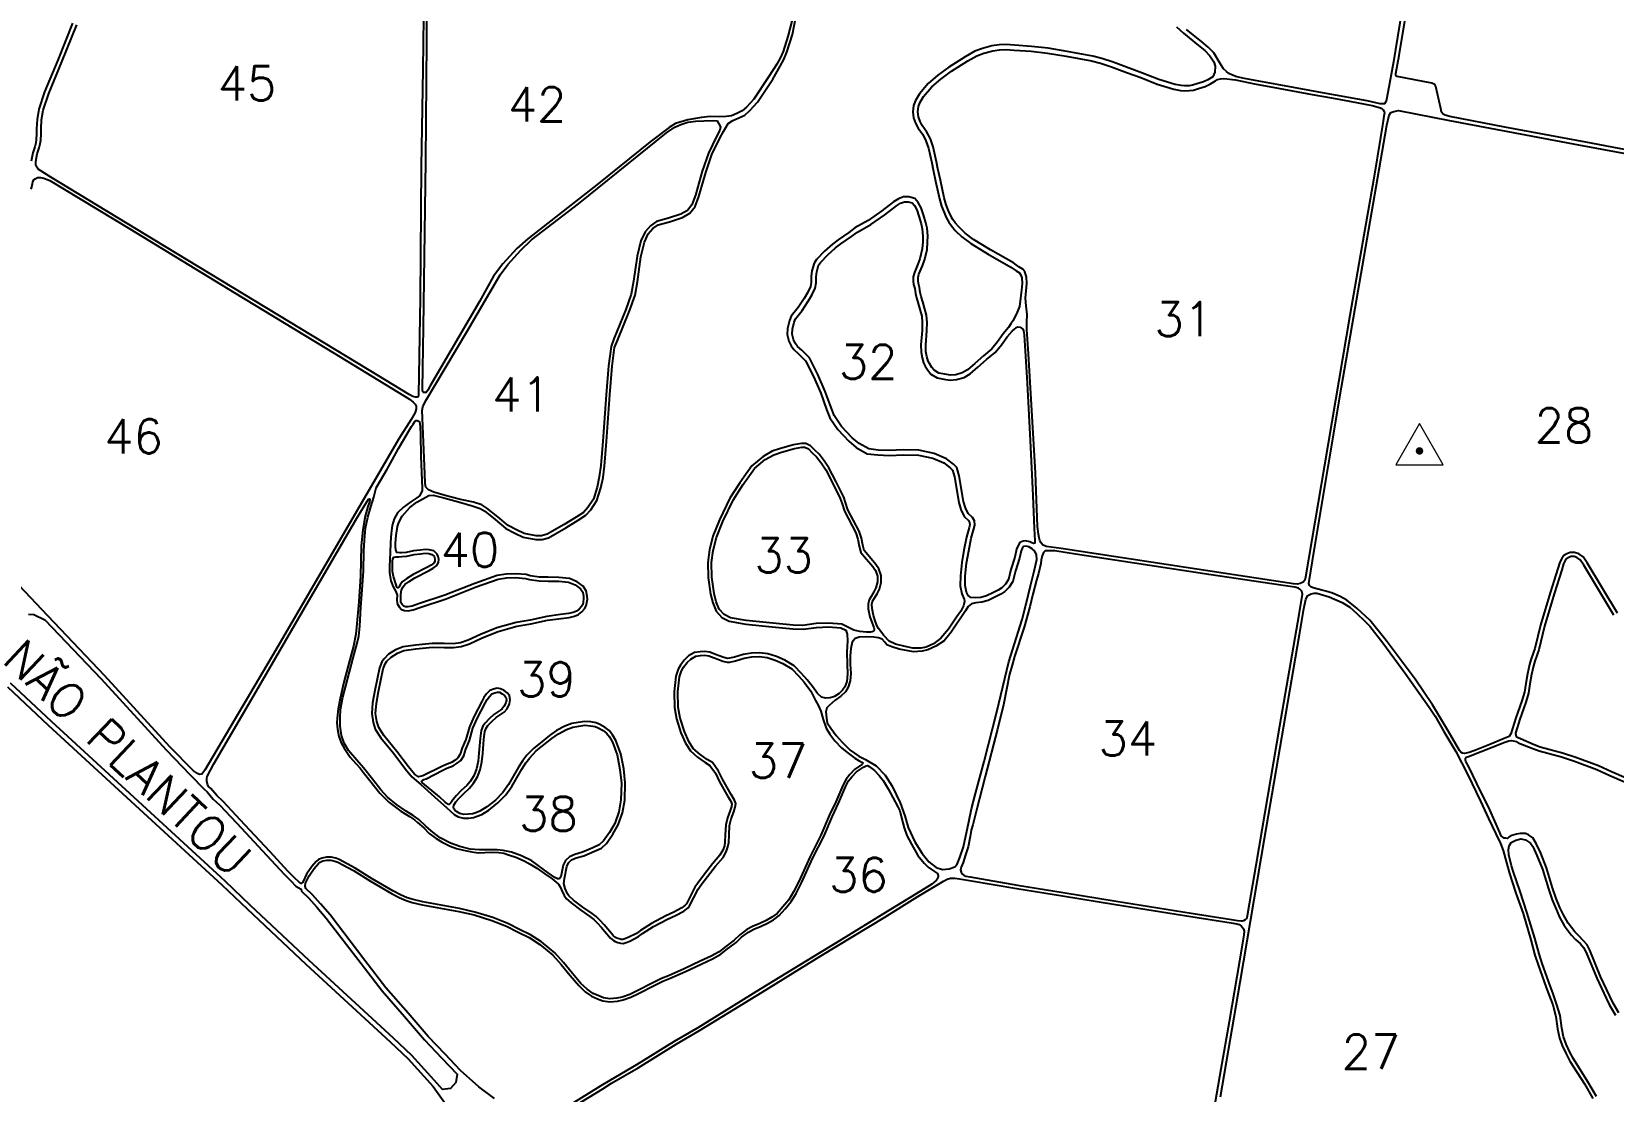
# Model space of a CAD drawing. Header units: millimetres. Extents: x 737971 to 745321, y 7825404 to 7835799.
# Drawn here: x 739443 to 741548, y 7828516 to 7829925 of the extents above; entities that cross this region are included whole.
import ezdxf
from ezdxf.enums import TextEntityAlignment as Align

# ---------------------------------------------------------------- set-up
doc = ezdxf.new("R2010")
doc.units = ezdxf.units.MM
for name, color, linetype in [('01140001341', 1, 'Continuous'), ('01140001341027', 5, 'Continuous'), ('01140001341028', 5, 'Continuous'), ('01140001341029', 5, 'Continuous'), ('01140001341030', 5, 'Continuous'), ('01140001341031', 5, 'Continuous'), ('01140001341032', 5, 'Continuous'), ('01140001341033', 5, 'Continuous'), ('01140001341034', 5, 'Continuous'), ('01140001341035', 5, 'Continuous'), ('01140001341036', 5, 'Continuous'), ('01140001341037', 5, 'Continuous'), ('01140001341038', 5, 'Continuous'), ('01140001341039', 5, 'Continuous'), ('01140001341040', 5, 'Continuous'), ('01140001341041', 5, 'Continuous'), ('01140001341042', 5, 'Continuous'), ('01140001341045', 5, 'Continuous'), ('01140001341046', 5, 'Continuous'), ('MATO', 3, 'Continuous'), ('NÃO PLANTOU', 7, 'Continuous'), ('TEXTO', 7, 'Continuous')]:
    doc.layers.add(name, color=color, linetype=linetype)
doc.styles.add('Simplex', font='simplex.shx')

msp = doc.modelspace()

# ---------------------------------------------------------------- linework, layer by layer
at = {"layer": '01140001341'}
for points in [[(740966.5, 7829931.6), (740975.8, 7829923), (740996, 7829906.6), (741004.2, 7829899.9), (741010.8, 7829892.9), (741016.1, 7829885), (741018.2, 7829879.2), (741017.4, 7829871), (741015.1, 7829865.2), (741008.4, 7829861.2), (741002.4, 7829858.2), (740993.8, 7829855.5), (740987.9, 7829853.8), (740983.5, 7829853.2), (740977.3, 7829853.1), (740972.6, 7829853.5), (740964.6, 7829855), (740943.1, 7829861.5), (740921.3, 7829870), (740903.6, 7829876.5), (740882.3, 7829884.4), (740867.2, 7829889.6), (740855, 7829892.7), (740821, 7829898.8), (740795.7, 7829903.1), (740773.7, 7829905.5), (740750.9, 7829907.1), (740739.8, 7829908), (740730.6, 7829907.4), (740720.8, 7829906.1), (740708.2, 7829902.8), (740698.1, 7829899), (740685.4, 7829891.6), (740663.6, 7829877.8), (740649.1, 7829867.2), (740636.2, 7829856.1), (740624.5, 7829842.5), (740619.1, 7829833.4), (740616.8, 7829826.9), (740615.9, 7829818.4), (740616.7, 7829810.3), (740619.3, 7829803.2), (740622.7, 7829796.8), (740628.9, 7829788.1), (740633.1, 7829779.9), (740636.4, 7829770.3), (740641, 7829750.8), (740642.6, 7829741.4), (740645.9, 7829726.3), (740651.2, 7829702.6), (740653.8, 7829692.8), (740657.3, 7829684.4), (740660, 7829678), (740663.4, 7829671.8), (740667, 7829666.7), (740672.1, 7829660.8), (740681.1, 7829652), (740693, 7829643.4), (740715.9, 7829629.2), (740746, 7829611.9), (740753.2, 7829606.9), (740757.5, 7829604.2), (740759.1, 7829602.2), (740760.7, 7829597.7), (740761.1, 7829590.3), (740760.3, 7829581.1), (740759, 7829570.6), (740757.7, 7829559.6), (740754.7, 7829551.8), (740749.1, 7829541.1), (740746.1, 7829536.4), (740743.2, 7829531.5), (740736.1, 7829523.2), (740728.5, 7829512.4), (740720.8, 7829503), (740709.7, 7829493.8), (740698.1, 7829483.5), (740688.4, 7829475.2), (740681.3, 7829471.1), (740672.8, 7829468.8), (740665.7, 7829468.2), (740658.2, 7829469.3), (740650.5, 7829470.9), (740644.2, 7829474.6), (740641, 7829478.5), (740637.8, 7829483.6), (740636.1, 7829486.9), (740634.4, 7829492.8), (740633.2, 7829499.6), (740632.8, 7829508.2), (740634.5, 7829527.5), (740634.7, 7829538.3), (740634, 7829547.9), (740631.7, 7829556.1), (740628.8, 7829565.5), (740626.7, 7829572.6), (740625.6, 7829578.2), (740624.6, 7829585), (740623.1, 7829590), (740622.6, 7829594.1), (740622.6, 7829598), (740623.9, 7829602.4), (740628.4, 7829613.5), (740631.2, 7829621.1), (740634.7, 7829635), (740635.4, 7829645.1), (740635.6, 7829653.4), (740634.7, 7829663.7), (740633.2, 7829671), (740630, 7829681.4), (740627, 7829690.6), (740623, 7829697.7), (740618.3, 7829703), (740610.3, 7829705.4), (740603.4, 7829705.4), (740596.5, 7829702.8), (740590.1, 7829698.8), (740574.5, 7829686.8), (740556.1, 7829674), (740538.3, 7829664), (740530.5, 7829658), (740516.3, 7829648.1), (740508.6, 7829642.4), (740498.1, 7829633), (740487.6, 7829622.1), (740484.3, 7829617.2), (740481.4, 7829607.1), (740480.4, 7829599.5), (740480.4, 7829591.3), (740479.6, 7829585.9), (740475.7, 7829577.9), (740471, 7829570), (740463.1, 7829558.2), (740453.9, 7829546.5), (740451.4, 7829540.8), (740449.1, 7829530.3), (740448.6, 7829522.2), (740450.7, 7829513.6), (740453.8, 7829507.4), (740457.4, 7829502.2), (740463.6, 7829496.5), (740473, 7829487.2), (740483.6, 7829466.4), (740493.1, 7829444.1), (740500.8, 7829422.7), (740505.4, 7829411.6), (740515.8, 7829395.9), (740530.5, 7829380.3), (740540.4, 7829371.8), (740555, 7829363.7), (740569.2, 7829362), (740584, 7829361.5), (740603.1, 7829362.2), (740623.1, 7829361.9), (740642.3, 7829357.8), (740657, 7829351.4), (740665.4, 7829344.7), (740668.4, 7829341.7), (740671, 7829332.8), (740676.8, 7829298.6), (740679.5, 7829289.4), (740684.2, 7829280.2), (740689.8, 7829274.7), (740691.3, 7829272.2), (740691.6, 7829269.3), (740690.6, 7829265.7), (740686.9, 7829252.9), (740683.6, 7829235.5), (740680.7, 7829218.9), (740679, 7829201.3), (740678.7, 7829187.8), (740680.8, 7829177.4), (740684.2, 7829170.4), (740684.3, 7829167.3), (740682.9, 7829161.5), (740679.4, 7829154.4), (740673.7, 7829146.1), (740663.3, 7829130.4), (740653, 7829118.2), (740643.3, 7829110.9), (740633.6, 7829106.2), (740626.2, 7829105), (740615.8, 7829105.2), (740605.5, 7829107.1), (740592.7, 7829110.4), (740584.1, 7829114.2), (740576.9, 7829121.9), (740570.1, 7829131.4), (740568.4, 7829134.2), (740566.2, 7829140.2), (740563.3, 7829148.3), (740561.4, 7829157.9), (740561.3, 7829163.6), (740562.2, 7829167.5), (740564.4, 7829171), (740568.3, 7829177.5), (740571.3, 7829183.7), (740573.5, 7829192.5), (740573.6, 7829201.8), (740570.3, 7829210.6), (740566.4, 7829216.5), (740558, 7829226.6), (740551, 7829234.8), (740549.1, 7829242), (740547.6, 7829251.4), (740544.3, 7829260.5), (740529.3, 7829289.2), (740526.3, 7829298.8), (740523.8, 7829306), (740513.5, 7829326.3), (740504.1, 7829344.7), (740497.7, 7829354.4), (740491.1, 7829362.9), (740485.3, 7829368.3), (740479.7, 7829374.3), (740473.2, 7829377.2), (740467.4, 7829377.3), (740457.1, 7829375.7), (740439.6, 7829370.5), (740428.6, 7829366.9), (740416.4, 7829360), (740401.3, 7829347.4), (740385.5, 7829324.9), (740372.1, 7829304.5), (740358.3, 7829275.7), (740349.6, 7829253.9), (740345.1, 7829235.9), (740342.9, 7829219.1), (740343.3, 7829199.2), (740346.4, 7829176.9), (740349.4, 7829165.2), (740353.9, 7829154.2), (740361.4, 7829145.8), (740371.4, 7829140.8), (740393.3, 7829136.8), (740428.7, 7829133.5), (740456.1, 7829130.6), (740469.7, 7829130.1), (740487.4, 7829132.7), (740503.3, 7829133.3), (740520.1, 7829131.9), (740526.4, 7829128.9), (740528.4, 7829123.8), (740528.9, 7829115), (740527.8, 7829099.6), (740528.1, 7829083.6), (740528.7, 7829070.8), (740527.7, 7829060.6), (740525.1, 7829053.4), (740522.3, 7829049.2), (740517.8, 7829044.8), (740511.5, 7829040.7), (740505.9, 7829039.1), (740500.1, 7829038.7), (740494.3, 7829039.7), (740488.9, 7829044.7), (740482.4, 7829054.1), (740475.1, 7829062.9), (740467.7, 7829071.4), (740457.6, 7829081.5), (740445.2, 7829089.1), (740434.2, 7829093.9), (740422.8, 7829097.5), (740411.6, 7829098.9), (740401, 7829098.3), (740390, 7829096.5), (740378.6, 7829093.2), (740371.8, 7829091.6), (740369.2, 7829091.5), (740364.2, 7829092.7), (740358, 7829095), (740353.1, 7829096.8), (740345.4, 7829099.6), (740338.8, 7829100.5), (740332.7, 7829100.3), (740325.2, 7829099.2), (740317.4, 7829094.7), (740311.9, 7829089.5), (740306.4, 7829082.5), (740303.3, 7829077.1), (740300.5, 7829068), (740298, 7829047), (740298.6, 7829026), (740301.4, 7829010.9), (740307.1, 7828992.6), (740313.4, 7828978.7), (740319.7, 7828968.4), (740329.2, 7828960.1), (740339.3, 7828952.9), (740345.6, 7828949.1), (740353, 7828938.7), (740358.5, 7828927.4), (740369.4, 7828907.7), (740373.9, 7828900.5), (740374.9, 7828897.7), (740374.6, 7828894.6), (740372.8, 7828889.1), (740369, 7828879.4), (740366.9, 7828870), (740366.1, 7828856.7), (740365.7, 7828846.9), (740364.9, 7828841.9), (740362.8, 7828836.2), (740359, 7828829.6), (740349.2, 7828818.1), (740338.5, 7828804.5), (740329.4, 7828792.5), (740325.7, 7828786.9), (740319.7, 7828775.8), (740314.4, 7828765), (740312.9, 7828763), (740308.4, 7828759.6), (740297.7, 7828753.8), (740287, 7828749.1), (740267.8, 7828738.9), (740253.3, 7828729.6), (740247.9, 7828725.6), (740236.9, 7828720), (740232.5, 7828718.3), (740229.8, 7828717.5), (740227.4, 7828717.7), (740224.8, 7828718.4), (740221.8, 7828719.5), (740220.2, 7828720.3), (740216.9, 7828723), (740209.8, 7828731.3), (740205, 7828736.9), (740199.2, 7828743.1), (740194.3, 7828748), (740189.1, 7828752.1), (740176.7, 7828760.7), (740164.2, 7828770), (740158.1, 7828775.4), (740156, 7828778.4), (740153, 7828785.3), (740151.5, 7828792.1), (740152.2, 7828798.6), (740155.1, 7828814.6), (740157.7, 7828819.4), (740161.5, 7828823.3), (740167.8, 7828826), (740177.8, 7828829), (740192.1, 7828834.8), (740201.2, 7828839.1), (740208, 7828845.2), (740216.5, 7828857.4), (740223.7, 7828869.9), (740229.4, 7828886), (740232.3, 7828902.7), (740233, 7828925.8), (740231, 7828944.5), (740227, 7828964.4), (740220.7, 7828982), (740216.1, 7828989.9), (740211.4, 7828995.7), (740206.3, 7828999.5), (740199.2, 7829003.5), (740194.2, 7829005.8), (740187.2, 7829006.9), (740179.2, 7829007.5), (740170.5, 7829006.3), (740162, 7829004.9), (740152.8, 7829001.4), (740141.7, 7828995.4), (740132.3, 7828988.7), (740119.9, 7828978.8), (740111.3, 7828972), (740102.1, 7828962.6), (740096.7, 7828955.6), (740090.9, 7828946.8), (740077.8, 7828923.7), (740070.1, 7828913), (740060.2, 7828902.9), (740048.7, 7828893.8), (740039.7, 7828888.2), (740034.4, 7828886.1), (740030.1, 7828884.5), (740024.3, 7828884.1), (740018.2, 7828883.7), (740012.8, 7828885.2), (740008.3, 7828887.7), (740006.6, 7828889.1), (740004.9, 7828891.4), (740004.4, 7828893.3), (740004.8, 7828896.2), (740007.8, 7828900.5), (740012.1, 7828905.6), (740018.3, 7828911.9), (740025.9, 7828918.8), (740031.2, 7828925.3), (740036.3, 7828933.8), (740039.8, 7828943.1), (740042.3, 7828954), (740043.3, 7828964.8), (740044.9, 7828984.2), (740046.3, 7828994.4), (740047.9, 7828998.8), (740050.3, 7829002.2), (740055.4, 7829007.5), (740061.3, 7829012.9), (740072, 7829020.1), (740075.8, 7829024.5), (740079, 7829030.9), (740080.1, 7829036.5), (740078.8, 7829042.1), (740076, 7829045.7), (740071.8, 7829048.6), (740067.2, 7829051.1), (740062.8, 7829051.7), (740057.8, 7829050.6), (740052.7, 7829048.7), (740048.5, 7829044.1), (740045, 7829039.4), (740042.4, 7829034.3), (740032, 7829014.4), (740025.7, 7829000.3), (740020.9, 7828983.7), (740016.2, 7828972.4), (740013.5, 7828964), (740010.4, 7828959.2), (740006.5, 7828956), (740001.7, 7828953.1), (739993.9, 7828950), (739988.1, 7828947.4), (739963.8, 7828935.3), (739958.1, 7828934.1), (739952.7, 7828937.4), (739944.5, 7828947.3), (739928.9, 7828967.8), (739911.8, 7828988.8), (739905, 7828999.3), (739902.3, 7829007.4), (739900.8, 7829018.1), (739901.9, 7829031.8), (739904.6, 7829047.6), (739911, 7829077.5), (739913.4, 7829084.4), (739915.9, 7829087.7), (739921.4, 7829093.2), (739929.8, 7829098.4), (739938.6, 7829102), (739954.5, 7829104), (739976.4, 7829106.2), (739991.9, 7829106.1), (740004.5, 7829105.8), (740014.8, 7829107.3), (740025.9, 7829110.9), (740042.6, 7829118.6), (740063.7, 7829127.2), (740088.9, 7829134.3), (740107.6, 7829137.5), (740129.6, 7829142.1), (740147.7, 7829144.6), (740158.5, 7829146), (740165.3, 7829147.6), (740170.7, 7829149.9), (740175.1, 7829153.2), (740178.7, 7829157.4), (740181.2, 7829161.4), (740181.8, 7829165.6), (740182.6, 7829170.2), (740182.4, 7829174.2), (740181.2, 7829181.2), (740177.1, 7829187.5), (740168.9, 7829193.4), (740158.9, 7829197.9), (740144.8, 7829199.2), (740130.4, 7829199.3), (740119, 7829199.5), (740106.6, 7829201.4), (740101.1, 7829202.8), (740087.6, 7829203.9), (740074.4, 7829203.5), (740062.4, 7829201.6), (740032.7, 7829191.2), (739992.9, 7829175.4), (739957.9, 7829163.9), (739949.5, 7829160.7), (739944, 7829159.8), (739940.4, 7829160), (739938.2, 7829160.9), (739936, 7829163.1), (739934.4, 7829165.8), (739934.3, 7829169.8), (739934.4, 7829176.3), (739935.2, 7829182.5), (739937.6, 7829186.5), (739939.9, 7829189.7), (739945.4, 7829193.8), (739953.1, 7829198.8), (739972.2, 7829208.4), (739977.3, 7829211.3), (739982.2, 7829214.9), (739984.5, 7829218.8), (739984.8, 7829223.6), (739983.9, 7829227), (739982.9, 7829230.2), (739978.1, 7829234.3), (739972.3, 7829235.8), (739966.7, 7829236.3), (739960.1, 7829235.6), (739951.3, 7829234.6), (739941.5, 7829232.5), (739935.3, 7829231.8), (739933.3, 7829231.7), (739929.3, 7829232.3), (739927.6, 7829235.7), (739927.4, 7829240), (739927.4, 7829244.7), (739928.2, 7829255.1), (739929.9, 7829266.7), (739931.6, 7829272), (739936, 7829280.6), (739946.6, 7829292.2), (739955.6, 7829299.3), (739971.5, 7829308.2), (739977.3, 7829308.5), (739991.6, 7829304.8), (740011, 7829299.7), (740029.5, 7829294.2), (740039.9, 7829290.9), (740046.1, 7829287.1), (740060.1, 7829276), (740074.3, 7829264.1), (740085.9, 7829258), (740097.1, 7829252.9), (740114.1, 7829249.6), (740122.4, 7829249.5), (740130.8, 7829252), (740154.1, 7829265.2), (740170.3, 7829275.1), (740180.6, 7829281.9), (740187.3, 7829289.1), (740195.3, 7829301.3), (740200.6, 7829318.2), (740203.5, 7829332.2), (740205.4, 7829347.2), (740208.1, 7829380.1), (740212.7, 7829441.8), (740215.5, 7829480.1), (740218.9, 7829504.8), (740222.6, 7829514.5), (740238.6, 7829553.9), (740246, 7829574.6), (740249.2, 7829592.2), (740253.7, 7829625.6), (740258.6, 7829645.2), (740263.6, 7829656), (740269.8, 7829663.1), (740276.9, 7829668), (740292, 7829672), (740309.2, 7829677.8), (740319.1, 7829683.6), (740326, 7829692.4), (740331.1, 7829705.9), (740340.2, 7829737.9), (740348.3, 7829761.6), (740358.9, 7829783.2), (740363.8, 7829792.5), (740370.1, 7829803), (740376, 7829806.8), (740384.1, 7829810.4), (740392, 7829814.1), (740399, 7829820.1), (740409.1, 7829831.3), (740429.4, 7829861.9), (740439.2, 7829879.3), (740443.9, 7829887.9), (740448, 7829897.6), (740455.6, 7829921.2), (740460.1, 7829944.3)], [(739497.7, 7829936.3), (739477.9, 7829887.2), (739460.2, 7829845.1), (739452.7, 7829822), (739450.4, 7829808.4), (739449.7, 7829795.8), (739449.8, 7829789.4), (739449.2, 7829781.6), (739448.5, 7829777.1), (739447.4, 7829772.1), (739444.7, 7829764.1), (739442.6, 7829753)], [(739410.8, 7829053.7), (739465.3, 7829002.7), (739696, 7828790.2), (739729.8, 7828758.1), (739807.9, 7828684.8), (739920.1, 7828581.4), (739944.3, 7828558.6), (739977.5, 7828521.8), (740001.8, 7828487.7)]]:
    msp.add_lwpolyline(points, dxfattribs=at)
at = {"layer": '01140001341027'}
msp.add_lwpolyline([(741025.2, 7828508.3), (741051.1, 7828660.9), (741083.5, 7828851.7), (741130, 7829123.1), (741136.1, 7829157.3), (741138.8, 7829170), (741141.4, 7829174.9), (741145.7, 7829177.4), (741149.8, 7829178.2), (741153.1, 7829178.1), (741169.7, 7829173.2), (741187.1, 7829165.6), (741197.1, 7829159.4), (741206.5, 7829151.2), (741216.7, 7829141.4), (741223.7, 7829134.1), (741240.9, 7829112.2), (741271.6, 7829070.3), (741302.6, 7829026.5), (741310.6, 7829014.5), (741322.1, 7828994.3), (741338.4, 7828967.5), (741354, 7828936.5), (741371, 7828901.4), (741381.8, 7828878.3), (741391.5, 7828858), (741397.5, 7828845), (741401.2, 7828835.9), (741405, 7828821.4), (741409.7, 7828805.3), (741417.9, 7828779.1), (741427.7, 7828752.1), (741438, 7828717), (741443.4, 7828696.8), (741447.7, 7828683.8), (741458.6, 7828653.8), (741462.2, 7828644.5), (741467.1, 7828630.5), (741471.1, 7828615.1), (741473.7, 7828598.7), (741476.4, 7828586.4), (741479.9, 7828576.3), (741484.9, 7828565.3), (741490.1, 7828555.8), (741509.4, 7828525.5), (741520.6, 7828506.1)], dxfattribs=at)
at = {"layer": '01140001341028'}
for points in [[(741553.3, 7829151.4), (741513.1, 7829218.4), (741507.5, 7829226.4), (741501.7, 7829230.7), (741496.3, 7829232.5), (741490.3, 7829232.2), (741486, 7829230.7), (741482, 7829228.2), (741479.1, 7829224.5), (741476.6, 7829219.5), (741474, 7829211), (741463.7, 7829178.7), (741451, 7829135.7), (741443.4, 7829104.4), (741441.3, 7829098.2), (741438, 7829089.4), (741436.2, 7829083.1), (741433.4, 7829071.1), (741431.3, 7829058.2), (741429.6, 7829046.3), (741425.9, 7829034.8), (741418.1, 7829012.3), (741411.5, 7828991), (741409.4, 7828987.4), (741402.5, 7828985), (741383.5, 7828977), (741365.9, 7828969.9), (741357.1, 7828966.8), (741350, 7828964.7), (741346.9, 7828965.5), (741344.7, 7828966.9), (741343.3, 7828968.9), (741328.4, 7828994.3), (741307.1, 7829029.8), (741284.2, 7829063.7), (741245.5, 7829115.4), (741223.6, 7829142.2), (741206.9, 7829158), (741193.2, 7829169), (741184.4, 7829173.9), (741174, 7829178.4), (741165.3, 7829181), (741160, 7829182), (741148.3, 7829185.1), (741145.5, 7829186.4), (741143.6, 7829188.5), (741142.7, 7829190.9), (741150.2, 7829237.8), (741186.3, 7829452), (741246.6, 7829800.8), (741249.5, 7829814.2), (741251.7, 7829817.5), (741255.9, 7829819.1), (741262.1, 7829820), (741329.6, 7829806.9), (741501.6, 7829774.5), (741609.1, 7829754.4)], [(741555.3, 7828620), (741547.6, 7828633), (741543.1, 7828642), (741530.8, 7828668.1), (741516.7, 7828703.3), (741512.8, 7828710.2), (741508.1, 7828715.6), (741501.7, 7828722.2), (741496.4, 7828727.5), (741487.9, 7828739.4), (741481.6, 7828750.1), (741476.6, 7828759.9), (741471.7, 7828772.2), (741466.9, 7828786.4), (741459, 7828812.8), (741451.4, 7828832.2), (741445.3, 7828845.1), (741440.5, 7828852.9), (741434.9, 7828856.6), (741430.9, 7828858.3), (741424, 7828858.7), (741418.8, 7828857.5), (741412.8, 7828855.7), (741408.8, 7828853.5), (741406.9, 7828852), (741404.8, 7828852.1), (741402.7, 7828852.2), (741400.6, 7828853.5), (741398.7, 7828855.2), (741396.8, 7828859.7), (741383.3, 7828889.9), (741366.2, 7828925.1), (741355.5, 7828947.1), (741351.7, 7828954.2), (741351, 7828956.6), (741351.3, 7828958.5), (741352.2, 7828959.9), (741355.2, 7828961), (741403.6, 7828980), (741408.8, 7828981.7), (741412.2, 7828982), (741414.5, 7828981.7), (741418.5, 7828980.7), (741421.4, 7828979.3), (741440.6, 7828971.5), (741449, 7828968.6), (741478.7, 7828960.3), (741496.2, 7828954.8), (741525.8, 7828943.7), (741543.2, 7828935.8), (741582.3, 7828918.9)]]:
    msp.add_lwpolyline(points, dxfattribs=at)
at = {"layer": '01140001341029'}
msp.add_lwpolyline([(741599.8, 7829761.3), (741511, 7829778.2), (741403.5, 7829798.2), (741330.3, 7829812.3), (741324.2, 7829814), (741321.4, 7829815.3), (741319.1, 7829818), (741318.2, 7829823.1), (741311.8, 7829852.1), (741310.1, 7829855), (741306.1, 7829856.4), (741260.1, 7829865.5), (741258.2, 7829866.7), (741258.3, 7829869.6), (741262.7, 7829893.2), (741293.2, 7830076.2)], dxfattribs=at)
at = {"layer": '01140001341030'}
msp.add_lwpolyline([(741280.3, 7830038.3), (741255.4, 7829884.8), (741247.9, 7829844.2), (741245.6, 7829832.6), (741243.3, 7829829), (741237.7, 7829829.2), (741220.4, 7829833.1), (741165.7, 7829843), (741100.7, 7829854.8), (741071.3, 7829860.1), (741056.9, 7829862.9), (741046.8, 7829865.2), (741041.2, 7829867.3), (741036.3, 7829869.4), (741033.1, 7829871.9), (741029.3, 7829875.5), (741024.5, 7829882.6), (741016, 7829896.9), (741008.7, 7829904.6), (741000.2, 7829911.6), (740980, 7829927.9)], dxfattribs=at)
at = {"layer": '01140001341031'}
msp.add_lwpolyline([(741018.4, 7829859.6), (741021.2, 7829861.3), (741025.1, 7829862.5), (741029.5, 7829863), (741044.9, 7829860.8), (741070.4, 7829855.5), (741101.8, 7829850), (741147.2, 7829841.3), (741172.7, 7829837.1), (741196.7, 7829832.6), (741217.7, 7829828.7), (741227.1, 7829826.8), (741237.8, 7829823.9), (741239.8, 7829822.9), (741241.5, 7829821.3), (741242.8, 7829819), (741243.4, 7829817.3), (741242.6, 7829812.9), (741241.1, 7829803.5), (741238, 7829784.1), (741228.6, 7829727.7), (741215.7, 7829654.2), (741197.4, 7829547.5), (741163.5, 7829348.5), (741138.1, 7829199.3), (741137.1, 7829195.5), (741135.2, 7829193), (741131.3, 7829191.1), (741127, 7829190.3), (741122.2, 7829190.7), (740979, 7829212.5), (740813, 7829237.7), (740793, 7829240.2), (740788.4, 7829242.6), (740786.6, 7829245.1), (740784.8, 7829248.4), (740783.6, 7829251.8), (740782.7, 7829256.6), (740781.8, 7829266.7), (740778.9, 7829338.4), (740769.5, 7829496.7), (740767.4, 7829529), (740767.4, 7829538.5), (740767.7, 7829548.8), (740766.4, 7829560.3), (740765.5, 7829570.5), (740766.7, 7829580.4), (740767.6, 7829590.2), (740767.1, 7829599), (740764.9, 7829605.5), (740761.9, 7829609.1), (740756.8, 7829612.3), (740749.5, 7829617.4), (740719.2, 7829634.8), (740696.6, 7829648.8), (740685.3, 7829657), (740676.8, 7829665.3), (740672.1, 7829670.7), (740668.9, 7829675.2), (740665.8, 7829680.8), (740663.3, 7829686.9), (740660, 7829694.9), (740657.5, 7829704.2), (740652.3, 7829727.7), (740649, 7829742.6), (740647.4, 7829752), (740642.6, 7829772.1), (740639.1, 7829782.5), (740634.4, 7829791.5), (740628.2, 7829800.2), (740625.3, 7829805.8), (740623.1, 7829811.8), (740622.5, 7829818.4), (740623.2, 7829825.5), (740625, 7829830.6), (740629.8, 7829838.7), (740640.8, 7829851.5), (740653.1, 7829862.1), (740667.3, 7829872.4), (740688.8, 7829886.1), (740700.9, 7829893.1), (740710.2, 7829896.6), (740722, 7829899.7), (740731.2, 7829901), (740739.7, 7829901.5), (740750.4, 7829900.6), (740773.1, 7829899), (740794.8, 7829896.7), (740819.9, 7829892.4), (740853.6, 7829886.3), (740865.3, 7829883.4), (740880.1, 7829878.2), (740901.4, 7829870.4), (740919, 7829864), (740940.9, 7829855.4), (740963.1, 7829848.7), (740971.7, 7829847), (740977.1, 7829846.6), (740984, 7829846.7), (740989.3, 7829847.4), (740995.7, 7829849.3), (741004.8, 7829852.2), (741011.6, 7829855.5)], close=True, dxfattribs=at)
at = {"layer": '01140001341032'}
msp.add_lwpolyline([(740706.4, 7829172.5), (740699.7, 7829171.8), (740692.9, 7829172.6), (740689.2, 7829175), (740687, 7829179.5), (740685.2, 7829188.4), (740685.4, 7829200.9), (740687.2, 7829218), (740690, 7829234.4), (740693.2, 7829251.4), (740696.8, 7829263.9), (740698.2, 7829268.7), (740697.6, 7829274.4), (740694.9, 7829278.7), (740689.5, 7829284.1), (740685.6, 7829291.8), (740683.1, 7829300.1), (740677.4, 7829334.3), (740674.2, 7829345.2), (740669.7, 7829349.6), (740660.4, 7829357), (740644.3, 7829364), (740623.8, 7829368.4), (740603, 7829368.7), (740584, 7829368), (740569.7, 7829368.5), (740557, 7829370), (740544.1, 7829377.2), (740535, 7829385), (740520.9, 7829400), (740511.2, 7829414.6), (740506.9, 7829425.1), (740499.2, 7829446.5), (740489.5, 7829469.2), (740478.3, 7829491.1), (740468.1, 7829501.2), (740462.4, 7829506.5), (740459.3, 7829510.8), (740456.8, 7829515.8), (740455.2, 7829522.8), (740455.6, 7829529.4), (740457.6, 7829538.7), (740459.5, 7829543.1), (740468.4, 7829554.4), (740476.5, 7829566.5), (740481.4, 7829574.8), (740485.8, 7829584), (740486.9, 7829590.8), (740486.9, 7829599.1), (740487.8, 7829605.8), (740490.3, 7829614.4), (740492.7, 7829618), (740502.6, 7829628.4), (740512.7, 7829637.4), (740520.1, 7829642.9), (740534.3, 7829652.7), (740541.9, 7829658.6), (740559.6, 7829668.4), (740578.3, 7829681.5), (740593.8, 7829693.5), (740599.4, 7829696.9), (740604.6, 7829698.9), (740609.4, 7829698.9), (740614.6, 7829697.3), (740617.7, 7829693.9), (740621, 7829687.9), (740623.8, 7829679.5), (740626.9, 7829669.4), (740628.2, 7829662.8), (740629.1, 7829653.2), (740628.9, 7829645.4), (740628.2, 7829636), (740625, 7829623), (740622.3, 7829615.8), (740617.7, 7829604.6), (740616.1, 7829598.9), (740616.1, 7829593.7), (740616.7, 7829588.7), (740618.2, 7829583.6), (740619.1, 7829577), (740620.4, 7829571), (740622.6, 7829563.6), (740625.4, 7829554.3), (740627.5, 7829546.7), (740628.2, 7829538.1), (740628, 7829527.8), (740626.2, 7829508.3), (740626.8, 7829498.9), (740628, 7829491.4), (740630, 7829484.5), (740632.2, 7829480.3), (740635.8, 7829474.7), (740639.8, 7829469.6), (740648.1, 7829464.7), (740657, 7829462.9), (740665.5, 7829461.6), (740673.9, 7829462.3), (740683.8, 7829465.1), (740692.2, 7829469.9), (740702.4, 7829478.6), (740713.9, 7829488.8), (740725.4, 7829498.4), (740733.7, 7829508.5), (740741.2, 7829519.2), (740747.7, 7829526.8), (740751.2, 7829529.7), (740753.1, 7829531.5), (740755.6, 7829532.3), (740758.6, 7829531.8), (740761.9, 7829529.5), (740763, 7829527.2), (740763.7, 7829522), (740767.7, 7829457.6), (740771.7, 7829381.1), (740775.2, 7829308.1), (740777.1, 7829264), (740778.2, 7829248.1), (740778.1, 7829244.9), (740776.4, 7829244.2), (740774.1, 7829245.2), (740771.5, 7829246.3), (740765.8, 7829247.7), (740762.6, 7829247.4), (740758.2, 7829245.5), (740755.3, 7829240.5), (740753.5, 7829236.8), (740751.2, 7829226.2), (740746.3, 7829209.6), (740742.8, 7829196.3), (740739, 7829190.3), (740734, 7829185.4), (740729.3, 7829182.3), (740722.9, 7829178.9), (740713.6, 7829174.7)], close=True, dxfattribs=at)
at = {"layer": '01140001341033'}
msp.add_lwpolyline([(740531.1, 7829132.1), (740521.4, 7829136.8), (740503.4, 7829138.3), (740486.9, 7829137.7), (740469.4, 7829135.1), (740456.5, 7829135.6), (740429.2, 7829138.4), (740394, 7829141.7), (740373, 7829145.6), (740364.5, 7829149.8), (740358.2, 7829156.9), (740354.2, 7829166.8), (740351.3, 7829177.9), (740348.3, 7829199.6), (740347.9, 7829218.8), (740350.1, 7829235), (740354.4, 7829252.4), (740362.9, 7829273.7), (740376.4, 7829302), (740389.6, 7829322.1), (740405, 7829344), (740419.3, 7829355.8), (740430.7, 7829362.3), (740441, 7829365.7), (740458.2, 7829370.8), (740467.8, 7829372.3), (740472.1, 7829372.2), (740476.8, 7829370.1), (740481.8, 7829364.8), (740487.3, 7829359.5), (740493.6, 7829351.5), (740499.8, 7829342.2), (740509.1, 7829324), (740519.1, 7829304), (740521.6, 7829297.2), (740524.6, 7829287.3), (740539.7, 7829258.4), (740542.7, 7829250.2), (740544.2, 7829240.9), (740546.5, 7829232.5), (740554.1, 7829223.4), (740562.4, 7829213.5), (740565.8, 7829208.3), (740568.6, 7829200.9), (740568.5, 7829193.1), (740566.6, 7829185.5), (740563.9, 7829179.9), (740560.1, 7829173.6), (740557.6, 7829169.4), (740556.2, 7829164.1), (740556.4, 7829157.4), (740558.4, 7829146.9), (740561.5, 7829138.5), (740563.6, 7829132.6), (740564.2, 7829130.7), (740564.1, 7829129.2), (740563.6, 7829127.6), (740561.7, 7829126.6), (740559.3, 7829126.3), (740554.1, 7829126.2), (740545.2, 7829127.3), (740537.1, 7829129)], close=True, dxfattribs=at)
at = {"layer": '01140001341034'}
msp.add_lwpolyline([(741052.8, 7828742.3), (741054.4, 7828742.4), (741056.2, 7828743), (741058.5, 7828744.3), (741059.9, 7828745.6), (741060.7, 7828746.9), (741063.9, 7828764.8), (741072.4, 7828816.3), (741103.9, 7829001.7), (741129.6, 7829150), (741134.1, 7829176.8), (741133.3, 7829180.7), (741130.8, 7829183.7), (741129, 7829184.7), (741123.8, 7829186), (741108.6, 7829188.4), (741009.6, 7829203.1), (740832.2, 7829230.1), (740804.6, 7829234.3), (740798, 7829234.5), (740791.7, 7829234.3), (740789.5, 7829232.1), (740787.6, 7829228), (740786.4, 7829222.6), (740785.8, 7829217.8), (740782.8, 7829204.5), (740780.2, 7829195.6), (740775.5, 7829176.9), (740771.4, 7829159.9), (740764, 7829133), (740751.1, 7829094.1), (740747.7, 7829082.5), (740744.5, 7829070.4), (740736.3, 7829029.6), (740728.3, 7828997.4), (740711.9, 7828934.2), (740700.4, 7828889.7), (740695.4, 7828870.1), (740693.5, 7828863), (740692.1, 7828854.3), (740689.2, 7828840.6), (740685.8, 7828830.2), (740682.7, 7828820), (740680.1, 7828813.6), (740679.1, 7828810.1), (740679.9, 7828807.1), (740681.7, 7828804.6), (740683.8, 7828802.8), (740686.4, 7828801.6), (740691.9, 7828800.7), (740754.9, 7828789.6), (740815.6, 7828780), (740886.3, 7828768.5), (740986.2, 7828752.6), (741039.9, 7828744.2), (741047.8, 7828742.9)], close=True, dxfattribs=at)
at = {"layer": '01140001341035'}
msp.add_lwpolyline([(740144.3, 7828482.9), (740203, 7828518.9), (740214.6, 7828526.2), (740250.3, 7828546.8), (740300.6, 7828578.1), (740332, 7828596.3), (740415.1, 7828647.5), (740493.3, 7828695.7), (740514.5, 7828708.5), (740578.3, 7828747.4), (740622.4, 7828774.5), (740656.3, 7828795.3), (740661.3, 7828797.9), (740665.9, 7828799.1), (740671.4, 7828799.3), (740677.7, 7828798.4), (740691.2, 7828796.2), (740754.1, 7828785.2), (740814.9, 7828775.5), (740885.5, 7828764), (740985.5, 7828748.2), (741039.2, 7828739.8), (741046.9, 7828738.4), (741050.1, 7828737.6), (741052.8, 7828735.6), (741054.4, 7828733.6), (741055.5, 7828731.7), (741056.5, 7828728.4), (741056.1, 7828723.7), (741050.3, 7828688.8), (741036.6, 7828608), (741025.4, 7828544.9), (741009.9, 7828455.6)], dxfattribs=at)
at = {"layer": '01140001341036'}
msp.add_lwpolyline([(740059, 7828506), (740038.2, 7828521.7), (740013.8, 7828543.2), (739993.4, 7828564.8), (739970.9, 7828588.4), (739944.1, 7828619.5), (739914.6, 7828653.4), (739886.7, 7828689.6), (739840.2, 7828750.2), (739827.4, 7828764.9), (739816.8, 7828776.9), (739808.1, 7828785.3), (739807.2, 7828788.5), (739807.7, 7828792.4), (739812.6, 7828802.4), (739819.3, 7828812), (739824.7, 7828818.5), (739827, 7828820.4), (739830.8, 7828822.1), (739836.1, 7828823.1), (739841.3, 7828823.1), (739846.7, 7828821.8), (739850.7, 7828820.3), (739871.6, 7828809.2), (739894.2, 7828795), (739921.9, 7828778.8), (739932.4, 7828773.4), (739941.3, 7828769.3), (739949.6, 7828766.8), (739962.8, 7828763.7), (739977.4, 7828760.9), (740011.7, 7828754.8), (740031.9, 7828750.1), (740055.4, 7828743), (740075.1, 7828735.4), (740090.7, 7828727.4), (740105, 7828720.1), (740119.4, 7828711), (740129.2, 7828703), (740136.6, 7828696.8), (740147.8, 7828684.1), (740159.9, 7828669.6), (740171.2, 7828656.2), (740179.6, 7828648.1), (740188.2, 7828642.1), (740196.3, 7828638.7), (740203.2, 7828636.1), (740212.6, 7828634.8), (740222.5, 7828635.5), (740230.1, 7828637.1), (740240.6, 7828640.8), (740250.5, 7828645.6), (740271.7, 7828656.4), (740282.9, 7828661.9), (740292.1, 7828665.7), (740313.3, 7828675.1), (740334.2, 7828684.9), (740349.3, 7828691.9), (740360, 7828697.9), (740367.4, 7828703.7), (740380.5, 7828713.6), (740387.9, 7828720.7), (740397, 7828727.4), (740404, 7828731.2), (740413.8, 7828735.2), (740422.5, 7828739.2), (740430.3, 7828743.7), (740437.9, 7828749.3), (740445.6, 7828758.2), (740453.8, 7828768.1), (740460.5, 7828778.8), (740467.6, 7828792.9), (740482.5, 7828826), (740497.1, 7828854.6), (740508.7, 7828881.7), (740516.8, 7828899), (740526.3, 7828920.7), (740530.2, 7828928.7), (740535, 7828934.5), (740540.8, 7828940.6), (740549.9, 7828946.8), (740553.8, 7828948.6), (740555.4, 7828949), (740557.4, 7828947.7), (740564.9, 7828942.1), (740570.9, 7828935.8), (740576.4, 7828928.9), (740582.7, 7828917.8), (740588.9, 7828906.6), (740595.6, 7828894.2), (740598.3, 7828888.5), (740600.1, 7828881), (740604.2, 7828865.9), (740607.8, 7828855.7), (740613.7, 7828844.2), (740622.3, 7828829.3), (740630.8, 7828819.2), (740636.2, 7828813.9), (740644.5, 7828808), (740648.5, 7828805.2), (740649.4, 7828802.1), (740649, 7828799.2), (740647.1, 7828796.3), (740640.8, 7828791.1), (740620.1, 7828778.4), (740575.9, 7828751.3), (740512.2, 7828712.4), (740491, 7828699.5), (740412.7, 7828651.3), (740329.7, 7828600.2), (740298.3, 7828581.9), (740248, 7828550.7), (740212.3, 7828530.1), (740200.6, 7828522.7), (740141.9, 7828486.7)], dxfattribs=at)
at = {"layer": '01140001341037'}
msp.add_lwpolyline([(740318.7, 7828762.5), (740324.2, 7828773.5), (740330, 7828784.4), (740333.5, 7828789.6), (740342.4, 7828801.4), (740353.1, 7828814.9), (740363.1, 7828826.7), (740367.4, 7828834.1), (740369.7, 7828840.6), (740370.7, 7828846.4), (740371.1, 7828856.4), (740371.9, 7828869.3), (740373.8, 7828877.9), (740377.5, 7828887.4), (740379.5, 7828893.5), (740380, 7828898.3), (740378.5, 7828902.7), (740373.8, 7828910.2), (740362.9, 7828929.7), (740357.3, 7828941.2), (740349.1, 7828952.9), (740342, 7828957.1), (740332.3, 7828964), (740323.6, 7828971.7), (740317.8, 7828981.1), (740311.8, 7828994.4), (740306.3, 7829012.1), (740303.6, 7829026.6), (740303, 7829046.8), (740305.4, 7829067), (740307.9, 7829075.1), (740310.6, 7829079.7), (740315.6, 7829086.1), (740320.4, 7829090.6), (740326.9, 7829094.4), (740333.2, 7829095.3), (740338.6, 7829095.5), (740344.2, 7829094.7), (740351.3, 7829092.1), (740356.3, 7829090.3), (740362.8, 7829087.9), (740368.7, 7829086.5), (740372.4, 7829086.6), (740379.9, 7829088.4), (740391.1, 7829091.6), (740401.6, 7829093.3), (740411.4, 7829093.9), (740421.8, 7829092.6), (740432.5, 7829089.2), (740442.9, 7829084.7), (740454.5, 7829077.5), (740464, 7829068), (740471.1, 7829059.8), (740480, 7829047.7), (740486.2, 7829035.3), (740489.8, 7829029.1), (740493.1, 7829021.4), (740496.3, 7829010.2), (740500.2, 7828998.6), (740505.3, 7828990.6), (740511.8, 7828981.7), (740520.8, 7828972.5), (740528, 7828966.7), (740538.7, 7828958.7), (740544.1, 7828955.3), (740548.7, 7828952.9), (740549.3, 7828951.7), (740547.9, 7828950.2), (740538.2, 7828943.7), (740532, 7828937.1), (740526.9, 7828930.9), (740522.7, 7828922.3), (740513.1, 7828900.7), (740505, 7828883.3), (740493.4, 7828856.3), (740478.9, 7828827.8), (740464, 7828794.6), (740457, 7828780.7), (740450.6, 7828770.4), (740442.6, 7828760.8), (740435.1, 7828752.3), (740428.1, 7828747.1), (740420.6, 7828742.8), (740412.2, 7828738.9), (740402.3, 7828734.8), (740394.9, 7828730.8), (740385.3, 7828723.8), (740377.9, 7828716.6), (740365, 7828706.9), (740357.8, 7828701.3), (740347.5, 7828695.5), (740332.5, 7828688.5), (740311.6, 7828678.7), (740290.5, 7828669.3), (740281.3, 7828665.6), (740269.9, 7828660), (740248.7, 7828649.2), (740239.1, 7828644.5), (740229, 7828641), (740222, 7828639.5), (740212.7, 7828638.8), (740204.2, 7828640), (740197.8, 7828642.4), (740190.2, 7828645.7), (740182.2, 7828651.3), (740174.1, 7828658.9), (740162.9, 7828672.2), (740150.8, 7828686.7), (740139.4, 7828699.7), (740131.8, 7828706.1), (740121.7, 7828714.2), (740107, 7828723.6), (740092.5, 7828731), (740076.8, 7828739), (740056.7, 7828746.8), (740033, 7828754), (740012.5, 7828758.8), (739978.2, 7828764.9), (739963.7, 7828767.6), (739950.7, 7828770.6), (739942.7, 7828773), (739934.1, 7828777), (739923.8, 7828782.3), (739896.2, 7828798.4), (739873.6, 7828812.6), (739852.3, 7828823.9), (739847.9, 7828825.7), (739841.7, 7828827.1), (739835.7, 7828827.1), (739829.7, 7828825.9), (739824.9, 7828823.9), (739821.8, 7828821.3), (739816.1, 7828814.4), (739809.1, 7828804.5), (739803.9, 7828793.7), (739802, 7828791.8), (739799, 7828793.7), (739792.6, 7828800.2), (739784.1, 7828808.6), (739760.4, 7828833.9), (739727, 7828870.2), (739698.1, 7828901), (739689.6, 7828908.9), (739681.4, 7828918.2), (739678.5, 7828921), (739677.3, 7828924.3), (739676.3, 7828928.3), (739676.3, 7828931.5), (739676.8, 7828934.2), (739685.7, 7828951.2), (739742.4, 7829048.3), (739806.6, 7829159), (739876, 7829278), (739885.4, 7829293.9), (739891.3, 7829303.3), (739892.6, 7829303.5), (739893.1, 7829302.6), (739892.6, 7829299.2), (739890.6, 7829293.3), (739887, 7829280.7), (739883.7, 7829262.5), (739881.4, 7829241.3), (739880.6, 7829200.8), (739878.3, 7829166.5), (739875.6, 7829133.1), (739874.6, 7829123.6), (739871.3, 7829107.8), (739864.4, 7829081.5), (739858.3, 7829058), (739853.6, 7829038.1), (739850.8, 7829024.3), (739849.6, 7829012), (739849.4, 7829005.6), (739850.1, 7828997.3), (739852, 7828987.7), (739855.5, 7828978.4), (739858.9, 7828971.8), (739867.2, 7828959.9), (739874.7, 7828951.4), (739880.2, 7828945.2), (739884.2, 7828940.3), (739893.1, 7828928.8), (739906.3, 7828912.2), (739918.4, 7828900), (739934.2, 7828888), (739945.8, 7828881), (739952.6, 7828876.8), (739956.8, 7828873.3), (739964.8, 7828865.9), (739972, 7828858.7), (739981.4, 7828851.8), (739989.2, 7828847), (740000, 7828841.6), (740008.4, 7828838.6), (740017.7, 7828836.3), (740029.1, 7828833.9), (740037.3, 7828833), (740046.1, 7828833.4), (740056.9, 7828833.7), (740064.8, 7828833.3), (740071.3, 7828832.3), (740077.7, 7828830.2), (740087.4, 7828827.1), (740098.4, 7828822.3), (740106.5, 7828817.6), (740115.5, 7828812.4), (740126.1, 7828804.9), (740135.6, 7828798.3), (740144.3, 7828791.2), (740146.6, 7828787.7), (740148.4, 7828783.4), (740151.7, 7828775.9), (740154.3, 7828772), (740161.1, 7828766.1), (740173.8, 7828756.6), (740186.1, 7828748.1), (740191, 7828744.2), (740195.6, 7828739.6), (740201.2, 7828733.6), (740206, 7828728.1), (740213.4, 7828719.4), (740217.5, 7828716.1), (740219.8, 7828714.9), (740223.3, 7828713.7), (740226.5, 7828712.8), (740230.3, 7828712.4), (740234.1, 7828713.6), (740238.9, 7828715.4), (740250.6, 7828721.3), (740256.1, 7828725.5), (740270.4, 7828734.6), (740289.2, 7828744.6), (740299.9, 7828749.3), (740311.1, 7828755.3), (740316.6, 7828759.5)], close=True, dxfattribs=at)
at = {"layer": '01140001341038'}
msp.add_lwpolyline([(740145.5, 7828798.1), (740142.8, 7828798.2), (740139.5, 7828800), (740130.3, 7828806.2), (740108.7, 7828822.3), (740094.8, 7828829), (740081.7, 7828833.5), (740070.5, 7828836), (740062.4, 7828836.6), (740038.5, 7828836.9), (740026.8, 7828837.8), (740012.9, 7828841.1), (740000.3, 7828845.8), (739986.8, 7828852.7), (739976.8, 7828860.2), (739967.9, 7828867.7), (739958.3, 7828877.2), (739951, 7828882.3), (739941.4, 7828888.3), (739928.6, 7828897), (739916.7, 7828907), (739907.6, 7828916.4), (739896.9, 7828931), (739884.7, 7828945.8), (739875.7, 7828955.9), (739864.7, 7828968.9), (739859.2, 7828978.6), (739855.6, 7828988.9), (739853.6, 7829001.2), (739853.6, 7829012.8), (739854.2, 7829023.4), (739857.3, 7829039.9), (739861.4, 7829054.9), (739870.9, 7829092.1), (739876.3, 7829111.9), (739878.3, 7829121), (739880, 7829134.3), (739881.1, 7829159.4), (739882.9, 7829182.6), (739884.6, 7829207.7), (739885, 7829234.1), (739885.9, 7829248.6), (739887.6, 7829264.5), (739890.3, 7829279.2), (739894.3, 7829293.2), (739898.5, 7829306.1), (739901.7, 7829318.5), (739907.2, 7829328.1), (739916.3, 7829343.3), (739920.8, 7829351.2), (739931.2, 7829370.5), (739938.3, 7829382.8), (739944.8, 7829393.3), (739948.7, 7829399.8), (739950.7, 7829403.1), (739953.1, 7829406.4), (739954.9, 7829407.9), (739956.2, 7829408), (739957.7, 7829407.1), (739959.3, 7829406), (739960.1, 7829399.9), (739960.4, 7829388.7), (739961.1, 7829360.6), (739962.7, 7829317.6), (739962.7, 7829314.3), (739959.4, 7829307.8), (739955.8, 7829305.2), (739947.5, 7829299.6), (739937.8, 7829292.4), (739930.1, 7829285.1), (739925.7, 7829277.2), (739922.8, 7829268.4), (739921.4, 7829257.7), (739920.8, 7829245.7), (739920.3, 7829231.9), (739919.4, 7829214.3), (739919.4, 7829205.3), (739920.9, 7829194.6), (739924, 7829186.4), (739927.7, 7829180.2), (739929.4, 7829175.5), (739929.3, 7829169.9), (739929.4, 7829164.4), (739932, 7829160), (739935.4, 7829156.6), (739939.4, 7829155), (739944.2, 7829154.8), (739950.8, 7829155.8), (739959.6, 7829159.2), (739994.6, 7829170.7), (740034.5, 7829186.5), (740063.7, 7829196.7), (740074.8, 7829198.6), (740087.5, 7829198.9), (740100.3, 7829197.8), (740105.7, 7829196.5), (740118.6, 7829194.5), (740130.4, 7829194.3), (740144.6, 7829194.2), (740157.6, 7829193), (740166.4, 7829189.1), (740173.4, 7829184), (740176.4, 7829179.3), (740177.5, 7829173.7), (740177.6, 7829170.6), (740176.9, 7829166.4), (740176.4, 7829163.2), (740174.6, 7829160.3), (740171.7, 7829156.9), (740168.1, 7829154.3), (740163.8, 7829152.3), (740157.7, 7829151), (740147, 7829149.6), (740128.8, 7829147.1), (740106.6, 7829142.4), (740087.7, 7829139.1), (740062.1, 7829132), (740040.6, 7829123.2), (740024.1, 7829115.6), (740013.7, 7829112.2), (740004.2, 7829110.8), (739992, 7829111.1), (739976.2, 7829111.2), (739953.9, 7829108.9), (739937.3, 7829106.8), (739927.5, 7829102.8), (739918.2, 7829097.1), (739912.1, 7829091), (739908.9, 7829086.8), (739906.1, 7829078.9), (739899.7, 7829048.5), (739896.9, 7829032.4), (739895.8, 7829018), (739897.4, 7829006.3), (739900.4, 7828997.1), (739907.7, 7828985.9), (739925, 7828964.7), (739940.6, 7828944.2), (739949.1, 7828933.9), (739960.8, 7828923.9), (739979.4, 7828907.5), (739995.8, 7828892.8), (740005.3, 7828883.7), (740010.8, 7828880.5), (740017.7, 7828878.7), (740024.7, 7828879.1), (740031.2, 7828879.6), (740036.1, 7828881.4), (740042, 7828883.7), (740051.6, 7828889.7), (740063.5, 7828899.2), (740074, 7828909.8), (740082, 7828921), (740095.2, 7828944.2), (740100.8, 7828952.7), (740105.9, 7828959.3), (740114.7, 7828968.3), (740123, 7828974.9), (740135.3, 7828984.7), (740144.4, 7828991.1), (740154.9, 7828996.9), (740163.3, 7829000), (740171.3, 7829001.4), (740179.3, 7829002.5), (740186.6, 7829001.9), (740192.8, 7829001), (740196.9, 7828999.1), (740203.5, 7828995.3), (740207.9, 7828992.1), (740211.9, 7828987), (740216.1, 7828979.9), (740222.2, 7828963.1), (740226, 7828943.8), (740228, 7828925.6), (740227.3, 7828903.2), (740224.5, 7828887.2), (740219.1, 7828872), (740212.2, 7828860), (740204.2, 7828848.6), (740198.4, 7828843.3), (740190.1, 7828839.4), (740176.1, 7828833.7), (740166.1, 7828830.7), (740158.7, 7828827.5), (740153.6, 7828822.4), (740150.4, 7828816.2), (740147.5, 7828800.7)], close=True, dxfattribs=at)
at = {"layer": '01140001341039'}
msp.add_lwpolyline([(739997.8, 7828897), (739993.5, 7828900), (739985.8, 7828907.5), (739975.6, 7828915.9), (739965.8, 7828923.7), (739963.3, 7828925.7), (739962, 7828927.2), (739962.3, 7828928.3), (739963.2, 7828929.4), (739965.1, 7828930.2), (739968.1, 7828931.2), (739990.3, 7828942.9), (739995.8, 7828945.4), (740004, 7828948.6), (740009.3, 7828951.9), (740014.2, 7828955.8), (740018.1, 7828961.8), (740020.9, 7828970.6), (740025.7, 7828982.1), (740030.4, 7828998.6), (740036.5, 7829012.2), (740046.8, 7829032), (740049.2, 7829036.7), (740052.4, 7829040.9), (740055.6, 7829044.5), (740059.3, 7829045.8), (740063, 7829046.6), (740065.6, 7829046.3), (740069.2, 7829044.4), (740072.5, 7829042), (740074.2, 7829039.9), (740075, 7829036.4), (740074.3, 7829032.5), (740071.6, 7829027.3), (740068.6, 7829023.8), (740058.2, 7829016.8), (740051.9, 7829011.1), (740046.4, 7829005.4), (740043.4, 7829001.1), (740041.4, 7828995.6), (740039.9, 7828984.7), (740038.3, 7828965.2), (740037.4, 7828954.8), (740035, 7828944.5), (740031.8, 7828935.9), (740027.1, 7828928.2), (740022.3, 7828922.2), (740014.8, 7828915.5), (740008.4, 7828908.9), (740003.8, 7828903.5), (740000.9, 7828899.3), (739998.8, 7828897.1)], close=True, dxfattribs=at)
at = {"layer": '01140001341040'}
msp.add_lwpolyline([(739923.2, 7829220.8), (739923.8, 7829223.9), (739925.2, 7829225.9), (739927.7, 7829226.6), (739931.9, 7829226.6), (739935.7, 7829226.8), (739942.3, 7829227.6), (739952.1, 7829229.7), (739960.7, 7829230.7), (739966.8, 7829231.2), (739971.5, 7829230.9), (739975.7, 7829229.7), (739978.6, 7829227.3), (739979.2, 7829225.5), (739979.8, 7829223.1), (739979.6, 7829220.3), (739978.4, 7829218.3), (739974.6, 7829215.5), (739969.9, 7829212.8), (739950.7, 7829203.1), (739942.5, 7829197.9), (739936.2, 7829193.3), (739933.4, 7829189.2), (739931.6, 7829186.1), (739930.5, 7829185.4), (739929.1, 7829186.2), (739928.2, 7829189.4), (739924.8, 7829200.2), (739923.1, 7829207), (739923.1, 7829211.7)], close=True, dxfattribs=at)
at = {"layer": '01140001341041'}
msp.add_lwpolyline([(739978.1, 7829312.6), (739971.1, 7829315.5), (739967.6, 7829319.4), (739966.8, 7829324.2), (739966.2, 7829337), (739962.9, 7829421.1), (739963.6, 7829426.2), (739967.3, 7829433.7), (740022.1, 7829525.8), (740066.5, 7829601.5), (740076.8, 7829615.4), (740094, 7829634.6), (740108.4, 7829648.2), (740123.5, 7829659.7), (740170.9, 7829696.2), (740288.1, 7829790.7), (740299.1, 7829798), (740307.2, 7829801.5), (740316.4, 7829804.5), (740326.8, 7829806.1), (740337.6, 7829806.6), (740350.8, 7829806.9), (740355.4, 7829806.3), (740359.9, 7829798.6), (740359, 7829794.2), (740354.5, 7829785.5), (740343.7, 7829763.6), (740335.5, 7829739.4), (740326.4, 7829707.5), (740321.6, 7829694.9), (740315.8, 7829687.4), (740307.1, 7829682.3), (740290.6, 7829676.8), (740274.7, 7829672.6), (740266.4, 7829666.8), (740259.4, 7829658.8), (740253.9, 7829646.8), (740248.8, 7829626.5), (740244.2, 7829593), (740241.1, 7829575.9), (740233.9, 7829555.6), (740218, 7829516.3), (740214.1, 7829506.1), (740210.6, 7829480.6), (740207.7, 7829442.2), (740203.1, 7829380.5), (740200.5, 7829347.8), (740198.5, 7829333), (740195.8, 7829319.4), (740190.7, 7829303.4), (740183.3, 7829292.2), (740177.3, 7829285.7), (740167.6, 7829279.3), (740151.6, 7829269.5), (740128.9, 7829256.6), (740121.7, 7829254.5), (740114.6, 7829254.6), (740098.7, 7829257.7), (740088.1, 7829262.5), (740077.2, 7829268.3), (740063.3, 7829279.9), (740048.9, 7829291.2), (740042, 7829295.5), (740030.9, 7829299.1), (740014, 7829303), (739993.5, 7829308.2)], close=True, dxfattribs=at)
at = {"layer": '01140001341042'}
msp.add_lwpolyline([(740455.4, 7829942.5), (740449.4, 7829918.7), (740443.3, 7829898.8), (740439.3, 7829889.8), (740434.9, 7829881.7), (740424, 7829865.5), (740403.9, 7829835.2), (740394.5, 7829824.7), (740388.5, 7829819.6), (740381.4, 7829816.4), (740374.2, 7829813.1), (740367.1, 7829812.2), (740357.9, 7829812), (740346.1, 7829812.3), (740334.4, 7829811), (740316.4, 7829808), (740300.1, 7829802.8), (740291.3, 7829797.6), (740266.2, 7829778.6), (740197.3, 7829723), (740103.2, 7829649.6), (740088.6, 7829636.8), (740070, 7829616.3), (740057.9, 7829599.7), (740039.2, 7829566.2), (739973.5, 7829454.1), (739970.3, 7829448.4), (739968.1, 7829445), (739966.4, 7829444.9), (739964.5, 7829445.2), (739963.4, 7829446.8), (739963.4, 7829450), (739964.5, 7829531.6), (739967.6, 7829752.8), (739970.1, 7830019.2)], dxfattribs=at)
at = {"layer": '01140001341045'}
msp.add_lwpolyline([(739965.9, 7830048.3), (739963.6, 7829874.6), (739961.6, 7829745.7), (739960.1, 7829570.6), (739957.9, 7829442.3), (739957.4, 7829439.5), (739956.1, 7829438.8), (739954, 7829438.8), (739950.4, 7829439.6), (739945.4, 7829442.4), (739892.2, 7829474.8), (739619.9, 7829639.6), (739468.7, 7829731.4), (739451.9, 7829742), (739449.3, 7829746), (739448.5, 7829748.5), (739448.6, 7829752.4), (739450.5, 7829762.5), (739453.2, 7829770.5), (739454.4, 7829776), (739455.2, 7829780.9), (739455.8, 7829789.2), (739455.7, 7829795.7), (739456.4, 7829807.7), (739458.5, 7829820.6), (739465.8, 7829843), (739483.4, 7829885), (739503.2, 7829934)], dxfattribs=at)
at = {"layer": '01140001341046'}
msp.add_lwpolyline([(739442.6, 7829715.5), (739444.1, 7829722.2), (739444.7, 7829725.6), (739446.1, 7829727.8), (739447.9, 7829729.3), (739451, 7829730.9), (739454.9, 7829731.3), (739459.5, 7829730.3), (739463.8, 7829728.6), (739467.5, 7829726.9), (739486.3, 7829715.5), (739573.9, 7829662.6), (739712.7, 7829578.2), (739845.8, 7829497.6), (739930.1, 7829445.9), (739945.8, 7829436.3), (739950.8, 7829432.4), (739953.5, 7829429.4), (739954.6, 7829426.9), (739955, 7829423.6), (739953.5, 7829418.6), (739948, 7829409.2), (739931.7, 7829383.7), (739900.2, 7829329.2), (739767.5, 7829102), (739673.6, 7828942.9), (739669.6, 7828937.6), (739666.4, 7828937.1), (739663.7, 7828938.4), (739658.3, 7828941.8), (739627.1, 7828974), (739540.2, 7829068.6), (739456.7, 7829156.4), (739373.9, 7829243.6)], dxfattribs=at)
at = {"layer": 'MATO'}
msp.add_lwpolyline([(740567, 7828948.3), (740579, 7828936.2), (740588.4, 7828921.6), (740599, 7828899.5), (740605.2, 7828882), (740609.7, 7828866.3), (740618.5, 7828847.6), (740627.9, 7828831.8), (740637.2, 7828820.9), (740646.9, 7828813.2), (740655, 7828810.5), (740664, 7828811.4), (740671.8, 7828814.2), (740674.8, 7828817.7), (740678.4, 7828826.5), (740683.2, 7828840.9), (740690.1, 7828873.9), (740693.7, 7828891.3), (740699.1, 7828911.6), (740710.8, 7828954.5), (740727.6, 7829020.2), (740743.3, 7829086.9), (740761.2, 7829143.2), (740766.3, 7829163.9), (740772.4, 7829188), (740777.2, 7829207.6), (740780.5, 7829223), (740780.3, 7829229.4), (740778.1, 7829234.1), (740774.3, 7829237.3), (740770.2, 7829239.8), (740766.5, 7829240.6), (740762.8, 7829240.4), (740761.1, 7829237.5), (740759.7, 7829234.6), (740757.5, 7829224.6), (740752.5, 7829207.8), (740748.8, 7829193.7), (740744.1, 7829186.2), (740738.1, 7829180.3), (740732.6, 7829176.7), (740725.8, 7829173.1), (740715.9, 7829168.6), (740707.7, 7829166.1), (740699.6, 7829165.3), (740693.6, 7829163.8), (740689.3, 7829160.3), (740685.7, 7829154.9), (740666.8, 7829126.1), (740657.2, 7829114.9), (740646.2, 7829107.8), (740635.5, 7829102.8), (740627.9, 7829101.1), (740616.7, 7829100.3), (740597.6, 7829103.9), (740587.6, 7829106.6), (740581.2, 7829109.6), (740578.3, 7829112.9), (740574.8, 7829117), (740569.9, 7829118.9), (740563.9, 7829119.7), (740554.5, 7829120.3), (740544.3, 7829119.6), (740539, 7829118), (740535, 7829112.9), (740533.1, 7829104.5), (740532.5, 7829094.9), (740532.5, 7829083.6), (740533.1, 7829071.2), (740532.2, 7829061.8), (740529.8, 7829053.3), (740526.3, 7829046.8), (740520, 7829041.2), (740512.5, 7829035.9), (740504.2, 7829028.8), (740501.2, 7829025.7), (740500, 7829020.5), (740500.7, 7829011.8), (740501.8, 7829005.7), (740506.8, 7828998.6), (740513.9, 7828988.9), (740521.6, 7828980), (740532.3, 7828969.4), (740543.9, 7828961.5), (740552.7, 7828957)], close=True, dxfattribs=at)
for points in [[(741548.5, 7829148.8), (741508.5, 7829215.4), (741503.6, 7829222.5), (741499.1, 7829225.7), (741495.5, 7829227), (741491.3, 7829226.8), (741488.4, 7829225.8), (741485.7, 7829224), (741483.7, 7829221.5), (741481.7, 7829217.4), (741479.2, 7829209.3), (741469, 7829177.1), (741456.3, 7829134.3), (741448.7, 7829102.9), (741446.5, 7829096.4), (741443.2, 7829087.7), (741441.5, 7829081.7), (741438.8, 7829070), (741436.7, 7829057.4), (741435, 7829045.1), (741431.2, 7829033.1), (741423.3, 7829010.6), (741417.7, 7828991.8), (741418.5, 7828987.7), (741421, 7828986.4), (741424.1, 7828984.7), (741442.5, 7828976.7), (741450.6, 7828973.8), (741480.3, 7828965.6), (741498, 7828960), (741527.9, 7828948.8), (741545.4, 7828940.8), (741584.5, 7828924)], [(741525.4, 7828508.8), (741514.1, 7828528.3), (741494.9, 7828558.6), (741489.8, 7828567.7), (741485, 7828578.3), (741481.7, 7828587.9), (741479.1, 7828599.7), (741476.9, 7828616.5), (741472.4, 7828632.1), (741467.3, 7828646.4), (741463.8, 7828655.7), (741452.9, 7828685.6), (741449.2, 7828698.6), (741443.4, 7828719.1), (741432.9, 7828753.9), (741424, 7828781.5), (741414.9, 7828806.9), (741412.4, 7828815.6), (741408.9, 7828830), (741408.2, 7828837.3), (741409.3, 7828842.2), (741411.9, 7828846.6), (741418, 7828849.8), (741424.7, 7828851.6), (741431, 7828850.2), (741437.5, 7828845.6), (741440.5, 7828841.1), (741446.1, 7828829.2), (741453.7, 7828811), (741461.6, 7828784.7), (741466.5, 7828770.3), (741471.6, 7828757.7), (741476.2, 7828747.2), (741482.4, 7828736.2), (741491.9, 7828723.5), (741497.3, 7828717.7), (741504, 7828711.9), (741508.3, 7828707), (741511.7, 7828700.4), (741525.8, 7828665.9), (741538.1, 7828639.6), (741542.8, 7828630.3), (741550.7, 7828616.9)]]:
    msp.add_lwpolyline(points, dxfattribs=at)
at = {"layer": 'NÃO PLANTOU'}
msp.add_lwpolyline([(739438.8, 7829150.3), (739445.9, 7829149.7), (739460.6, 7829142.9), (739535.5, 7829064.2), (739622.3, 7828969.6), (739654.2, 7828936.7), (739672.9, 7828917.4), (739676.6, 7828913.8), (739684.9, 7828904.3), (739693.5, 7828896.3), (739722.3, 7828865.7), (739755.7, 7828829.5), (739779.4, 7828804.1), (739788, 7828795.6), (739794.9, 7828788.6), (739801.6, 7828784.3), (739802.3, 7828781.8), (739812, 7828772.4), (739822.5, 7828760.6), (739835.2, 7828746.1), (739881.5, 7828685.7), (739909.6, 7828649.3), (739939.2, 7828615.2), (739966.1, 7828584.1), (739988.7, 7828560.3), (740009.3, 7828538.6), (740007.4, 7828527.2), (740000.4, 7828519.2), (739989.9, 7828518.2), (739982.6, 7828525.9), (739948.9, 7828563.1), (739924.5, 7828586.2), (739812.4, 7828689.6), (739734.3, 7828762.8), (739700.5, 7828795), (739469.7, 7829007.5), (739415.2, 7829058.5)], dxfattribs=at)
at = {"layer": 'TEXTO', "color": 7, "lineweight": 9, "flags": 128}
msp.add_lwpolyline([(741258.3, 7829349.1), (741321.5, 7829349.1), (741289.9, 7829403.9)], close=True, dxfattribs=at)
at = {"layer": 'TEXTO', "color": 7, "lineweight": 9, "const_width": 4.94, "flags": 128}
msp.add_lwpolyline([(741287.4, 7829367.4, -1), (741292.4, 7829367.4, -1)], format="xyb", close=True, dxfattribs=at)

# ---------------------------------------------------------------- texts
at = {"layer": 'TEXTO', "linetype": 'Continuous', "style": 'Simplex'}
for s, p in [('45', (739729.8, 7829856.3)), ('42', (740115.7, 7829828.4)), ('31', (740976.2, 7829542.7)), ('32', (740556.2, 7829485.9)), ('41', (740094.8, 7829442.5)), ('28', (741482.1, 7829401.4)), ('46', (739578.7, 7829386.7)), ('40', (740026.3, 7829235.9)), ('33', (740443.8, 7829228.6)), ('39', (740128.1, 7829063.6)), ('34', (740901.8, 7828984.8)), ('37', (740436.4, 7828955.3)), ('38', (740130.8, 7828884.7)), ('36', (740543.3, 7828803.5)), ('27', (741225.4, 7828568.2))]:
    msp.add_text(s, height=45.5, dxfattribs=at).set_placement(p, align=Align.MIDDLE_CENTER)
msp.add_text('NÃO PLANTOU', height=45.5, rotation=316.6672, dxfattribs=at).set_placement((739417.8, 7829103.9), align=Align.MIDDLE_LEFT)

doc.saveas('drawing.dxf')
